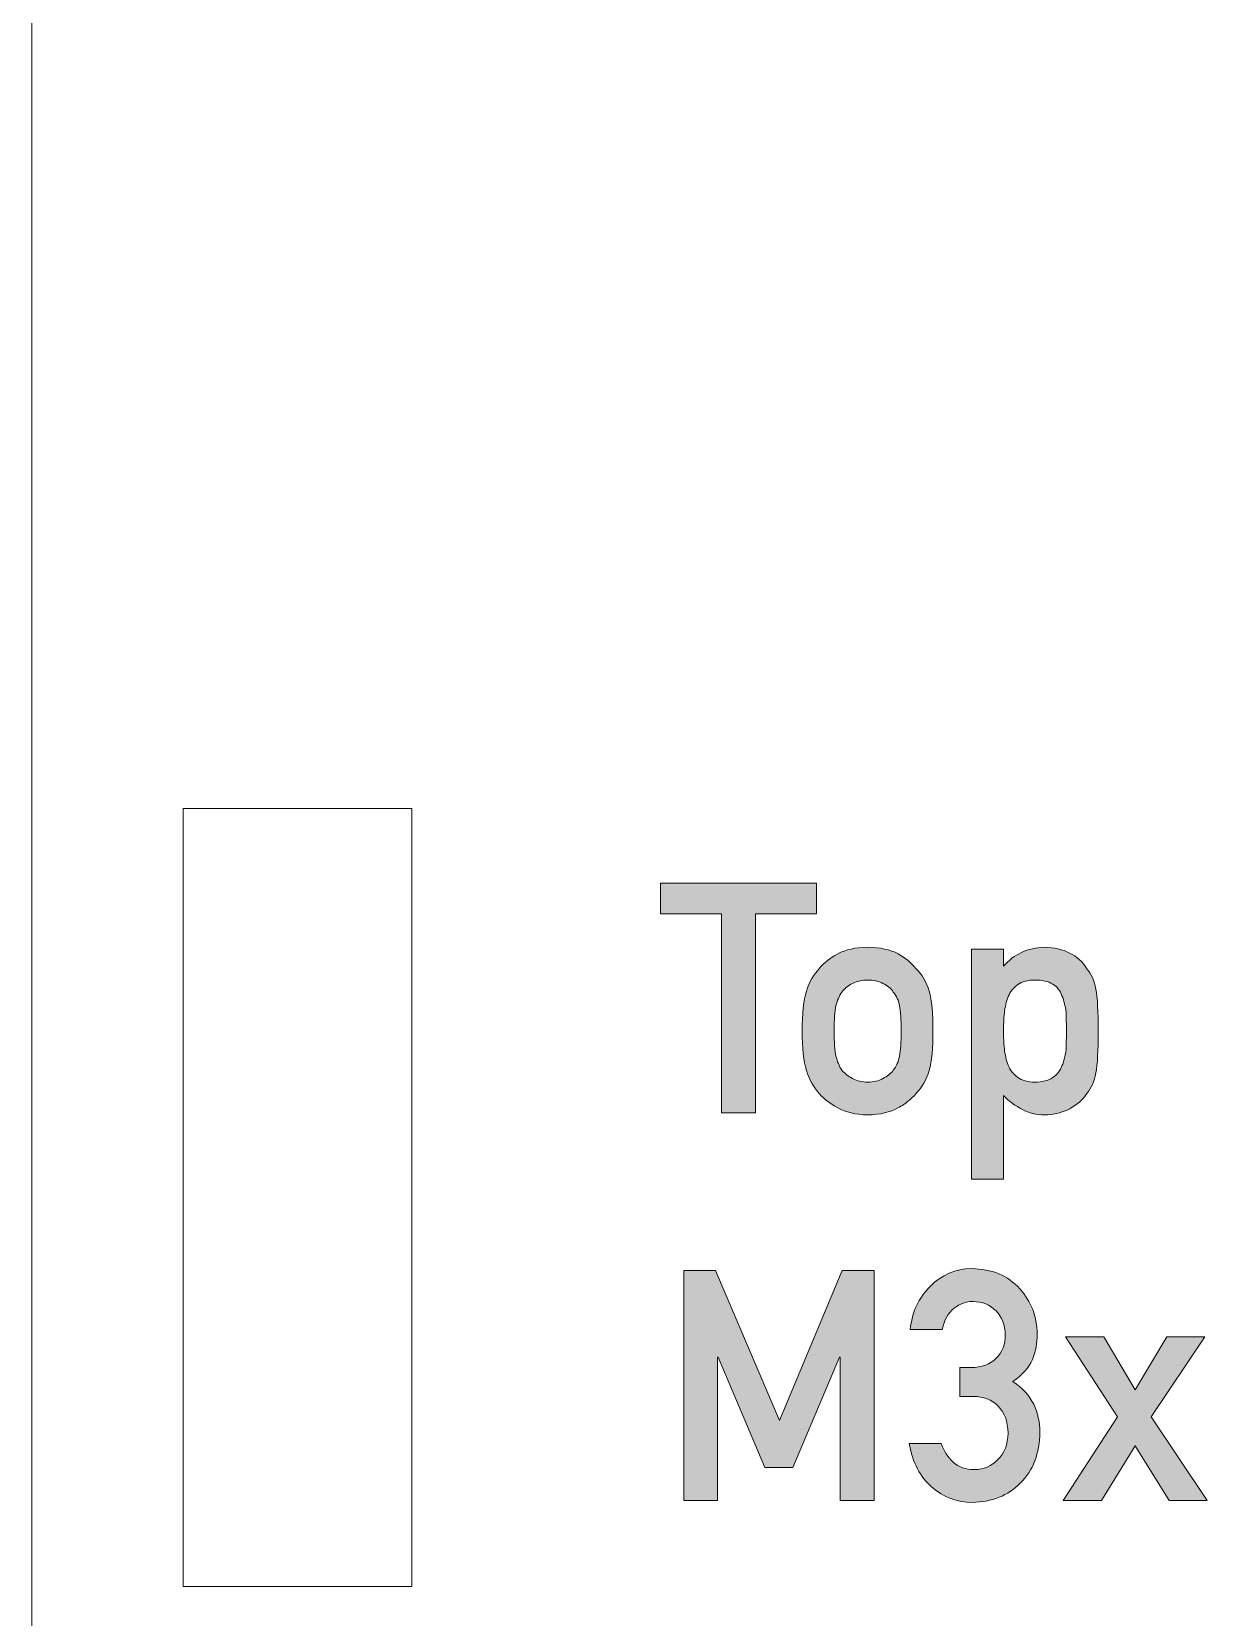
# Model space of a CAD drawing. Header units: inches. Extents: x -8 to 219, y 60 to 237.
# Drawn here: x -8.27 to 7.22, y 79.59 to 100.38 of the extents above; entities that cross this region are included whole.
import ezdxf

# ---------------------------------------------------------------- set-up
doc = ezdxf.new("R2010")
doc.units = ezdxf.units.IN
doc.header["$MEASUREMENT"] = 0
doc.layers.add('Ebene 1', color=7, linetype='Continuous')

# ---------------------------------------------------------------- blocks, each defined once
blk = doc.blocks.new('block 89')
at = {"layer": 'Ebene 1', "lineweight": 0}
blk.add_lwpolyline([(0.774, 88.812), (-0.026, 88.812), (-0.026, 89.217), (2.017, 89.217), (2.017, 88.812), (1.216, 88.812), (1.216, 86.203), (0.774, 86.203), (0.774, 88.812)], dxfattribs=at)
blk = doc.blocks.new('block 90')
at = {"layer": 'Ebene 1'}
h = blk.add_hatch(color=112, dxfattribs=at)
h.dxf.hatch_style = 2
h.paths.add_polyline_path([(0.774, 88.812), (-0.026, 88.812), (-0.026, 89.217), (2.017, 89.217), (2.017, 88.812), (1.216, 88.812), (1.216, 86.203), (0.774, 86.203)])
at = {"layer": 'Ebene 1', "lineweight": 0}
blk.add_lwpolyline([(0.774, 88.812), (-0.026, 88.812), (-0.026, 89.217), (2.017, 89.217), (2.017, 88.812), (1.216, 88.812), (1.216, 86.203), (0.774, 86.203), (0.774, 88.812), (0.774, 88.812)], dxfattribs=at)
blk = doc.blocks.new('block 91')
at = {"layer": 'Ebene 1', "lineweight": 0}
blk.add_open_spline([(1.83, 87.278), (1.83, 87.504), (1.848, 87.678), (1.884, 87.8), (1.922, 87.919), (1.979, 88.019), (2.057, 88.1), (2.114, 88.171), (2.194, 88.235), (2.297, 88.291), (2.398, 88.345), (2.529, 88.373), (2.687, 88.376), (2.852, 88.373), (2.984, 88.345), (3.086, 88.291), (3.186, 88.234), (3.263, 88.17), (3.318, 88.099), (3.401, 88.017), (3.459, 87.917), (3.494, 87.799), (3.527, 87.678), (3.544, 87.504), (3.544, 87.278), (3.544, 87.052), (3.527, 86.88), (3.494, 86.761), (3.459, 86.643), (3.4, 86.54), (3.317, 86.453), (3.291, 86.422), (3.258, 86.391), (3.219, 86.36), (3.185, 86.326), (3.14, 86.296), (3.085, 86.271), (2.984, 86.212), (2.851, 86.181), (2.687, 86.178), (2.528, 86.181), (2.398, 86.212), (2.297, 86.271), (2.194, 86.325), (2.114, 86.386), (2.057, 86.453), (1.979, 86.54), (1.922, 86.643), (1.884, 86.761), (1.848, 86.88), (1.83, 87.052), (1.83, 87.278)], degree=3, knots=[0, 0, 0, 0, 1, 1, 1, 2, 2, 2, 3, 3, 3, 4, 4, 4, 5, 5, 5, 6, 6, 6, 7, 7, 7, 8, 8, 8, 9, 9, 9, 10, 10, 10, 11, 11, 11, 12, 12, 12, 13, 13, 13, 14, 14, 14, 15, 15, 15, 16, 16, 16, 17, 17, 17, 17], dxfattribs=at)
blk = doc.blocks.new('block 92')
at = {"layer": 'Ebene 1', "lineweight": 0}
blk.add_open_spline([(3.126, 87.274), (3.126, 87.427), (3.12, 87.539), (3.106, 87.61), (3.093, 87.678), (3.066, 87.737), (3.024, 87.788), (2.993, 87.837), (2.948, 87.875), (2.888, 87.902), (2.83, 87.931), (2.763, 87.946), (2.687, 87.946), (2.616, 87.946), (2.551, 87.931), (2.49, 87.902), (2.433, 87.875), (2.386, 87.837), (2.35, 87.788), (2.314, 87.737), (2.288, 87.678), (2.272, 87.61), (2.256, 87.539), (2.248, 87.429), (2.248, 87.278), (2.248, 87.129), (2.256, 87.019), (2.272, 86.95), (2.288, 86.88), (2.314, 86.817), (2.35, 86.764), (2.386, 86.722), (2.433, 86.686), (2.49, 86.654), (2.551, 86.623), (2.616, 86.608), (2.687, 86.608), (2.763, 86.608), (2.83, 86.623), (2.888, 86.654), (2.948, 86.686), (2.993, 86.722), (3.024, 86.764), (3.066, 86.817), (3.093, 86.88), (3.106, 86.95), (3.12, 87.019), (3.126, 87.127), (3.126, 87.274)], degree=3, knots=[0, 0, 0, 0, 1, 1, 1, 2, 2, 2, 3, 3, 3, 4, 4, 4, 5, 5, 5, 6, 6, 6, 7, 7, 7, 8, 8, 8, 9, 9, 9, 10, 10, 10, 11, 11, 11, 12, 12, 12, 13, 13, 13, 14, 14, 14, 15, 15, 15, 16, 16, 16, 16], dxfattribs=at)
blk = doc.blocks.new('block 93')
at = {"layer": 'Ebene 1'}
h = blk.add_hatch(color=112, dxfattribs=at)
h.dxf.hatch_style = 2
edge = h.paths.add_edge_path()
edge.add_spline(control_points=[(1.83, 87.278), (1.83, 87.504), (1.848, 87.678), (1.884, 87.8), (1.922, 87.919), (1.979, 88.019), (2.057, 88.1), (2.114, 88.171), (2.194, 88.235), (2.297, 88.291), (2.398, 88.345), (2.529, 88.373), (2.687, 88.376), (2.852, 88.373), (2.984, 88.345), (3.086, 88.291), (3.186, 88.234), (3.263, 88.17), (3.318, 88.099), (3.401, 88.017), (3.459, 87.917), (3.494, 87.799), (3.527, 87.678), (3.544, 87.504), (3.544, 87.278), (3.544, 87.052), (3.527, 86.88), (3.494, 86.761), (3.459, 86.643), (3.4, 86.54), (3.317, 86.453), (3.291, 86.422), (3.258, 86.391), (3.219, 86.36), (3.185, 86.326), (3.14, 86.296), (3.085, 86.271), (2.984, 86.212), (2.851, 86.181), (2.687, 86.178), (2.528, 86.181), (2.398, 86.212), (2.297, 86.271), (2.194, 86.325), (2.114, 86.386), (2.057, 86.453), (1.979, 86.54), (1.922, 86.643), (1.884, 86.761), (1.848, 86.88), (1.83, 87.052), (1.83, 87.278)], knot_values=[0, 0, 0, 0, 1, 1, 1, 2, 2, 2, 3, 3, 3, 4, 4, 4, 5, 5, 5, 6, 6, 6, 7, 7, 7, 8, 8, 8, 9, 9, 9, 10, 10, 10, 11, 11, 11, 12, 12, 12, 13, 13, 13, 14, 14, 14, 15, 15, 15, 16, 16, 16, 17, 17, 17, 17], degree=3, periodic=1)
edge = h.paths.add_edge_path()
edge.add_spline(control_points=[(3.126, 87.274), (3.126, 87.427), (3.12, 87.539), (3.106, 87.61), (3.093, 87.678), (3.066, 87.737), (3.024, 87.788), (2.993, 87.837), (2.948, 87.875), (2.888, 87.902), (2.83, 87.931), (2.763, 87.946), (2.687, 87.946), (2.616, 87.946), (2.551, 87.931), (2.49, 87.902), (2.433, 87.875), (2.386, 87.837), (2.35, 87.788), (2.314, 87.737), (2.288, 87.678), (2.272, 87.61), (2.256, 87.539), (2.248, 87.429), (2.248, 87.278), (2.248, 87.129), (2.256, 87.019), (2.272, 86.95), (2.288, 86.88), (2.314, 86.817), (2.35, 86.764), (2.386, 86.722), (2.433, 86.686), (2.49, 86.654), (2.551, 86.623), (2.616, 86.608), (2.687, 86.608), (2.763, 86.608), (2.83, 86.623), (2.888, 86.654), (2.948, 86.686), (2.993, 86.722), (3.024, 86.764), (3.066, 86.817), (3.093, 86.88), (3.106, 86.95), (3.12, 87.019), (3.126, 87.127), (3.126, 87.274)], knot_values=[0, 0, 0, 0, 1, 1, 1, 2, 2, 2, 3, 3, 3, 4, 4, 4, 5, 5, 5, 6, 6, 6, 7, 7, 7, 8, 8, 8, 9, 9, 9, 10, 10, 10, 11, 11, 11, 12, 12, 12, 13, 13, 13, 14, 14, 14, 15, 15, 15, 16, 16, 16, 16], degree=3, periodic=1)
at = {"layer": 'Ebene 1', "lineweight": 0}
for points, knots in [([(1.83, 87.278), (1.83, 87.504), (1.848, 87.678), (1.884, 87.8), (1.922, 87.919), (1.979, 88.019), (2.057, 88.1), (2.114, 88.171), (2.194, 88.235), (2.297, 88.291), (2.398, 88.345), (2.529, 88.373), (2.687, 88.376), (2.852, 88.373), (2.984, 88.345), (3.086, 88.291), (3.186, 88.234), (3.263, 88.17), (3.318, 88.099), (3.401, 88.017), (3.459, 87.917), (3.494, 87.799), (3.527, 87.678), (3.544, 87.504), (3.544, 87.278), (3.544, 87.052), (3.527, 86.88), (3.494, 86.761), (3.459, 86.643), (3.4, 86.54), (3.317, 86.453), (3.291, 86.422), (3.258, 86.391), (3.219, 86.36), (3.185, 86.326), (3.14, 86.296), (3.085, 86.271), (2.984, 86.212), (2.851, 86.181), (2.687, 86.178), (2.528, 86.181), (2.398, 86.212), (2.297, 86.271), (2.194, 86.325), (2.114, 86.386), (2.057, 86.453), (1.979, 86.54), (1.922, 86.643), (1.884, 86.761), (1.848, 86.88), (1.83, 87.052), (1.83, 87.278)], [0, 0, 0, 0, 1, 1, 1, 2, 2, 2, 3, 3, 3, 4, 4, 4, 5, 5, 5, 6, 6, 6, 7, 7, 7, 8, 8, 8, 9, 9, 9, 10, 10, 10, 11, 11, 11, 12, 12, 12, 13, 13, 13, 14, 14, 14, 15, 15, 15, 16, 16, 16, 17, 17, 17, 17]), ([(3.126, 87.274), (3.126, 87.427), (3.12, 87.539), (3.106, 87.61), (3.093, 87.678), (3.066, 87.737), (3.024, 87.788), (2.993, 87.837), (2.948, 87.875), (2.888, 87.902), (2.83, 87.931), (2.763, 87.946), (2.687, 87.946), (2.616, 87.946), (2.551, 87.931), (2.49, 87.902), (2.433, 87.875), (2.386, 87.837), (2.35, 87.788), (2.314, 87.737), (2.288, 87.678), (2.272, 87.61), (2.256, 87.539), (2.248, 87.429), (2.248, 87.278), (2.248, 87.129), (2.256, 87.019), (2.272, 86.95), (2.288, 86.88), (2.314, 86.817), (2.35, 86.764), (2.386, 86.722), (2.433, 86.686), (2.49, 86.654), (2.551, 86.623), (2.616, 86.608), (2.687, 86.608), (2.763, 86.608), (2.83, 86.623), (2.888, 86.654), (2.948, 86.686), (2.993, 86.722), (3.024, 86.764), (3.066, 86.817), (3.093, 86.88), (3.106, 86.95), (3.12, 87.019), (3.126, 87.127), (3.126, 87.274)], [0, 0, 0, 0, 1, 1, 1, 2, 2, 2, 3, 3, 3, 4, 4, 4, 5, 5, 5, 6, 6, 6, 7, 7, 7, 8, 8, 8, 9, 9, 9, 10, 10, 10, 11, 11, 11, 12, 12, 12, 13, 13, 13, 14, 14, 14, 15, 15, 15, 16, 16, 16, 16])]:
    blk.add_open_spline(points, degree=3, knots=knots, dxfattribs=at)
blk = doc.blocks.new('block 94')
at = {"layer": 'Ebene 1', "lineweight": 0}
blk.add_open_spline([(4.05, 88.349), (4.05, 88.349), (4.468, 88.349), (4.468, 88.349), (4.468, 88.349), (4.468, 88.126), (4.468, 88.126), (4.606, 88.285), (4.785, 88.369), (5.004, 88.376), (5.259, 88.369), (5.445, 88.275), (5.562, 88.095), (5.619, 88.027), (5.659, 87.938), (5.68, 87.828), (5.7, 87.719), (5.71, 87.534), (5.71, 87.274), (5.71, 87.02), (5.7, 86.838), (5.68, 86.728), (5.659, 86.618), (5.619, 86.528), (5.562, 86.457), (5.505, 86.375), (5.429, 86.309), (5.336, 86.259), (5.244, 86.208), (5.133, 86.181), (5.004, 86.178), (4.897, 86.178), (4.802, 86.202), (4.718, 86.25), (4.627, 86.294), (4.544, 86.354), (4.468, 86.431), (4.468, 86.431), (4.468, 85.335), (4.468, 85.335), (4.468, 85.335), (4.05, 85.335), (4.05, 85.335), (4.05, 85.335), (4.05, 88.349), (4.05, 88.349)], degree=3, knots=[0, 0, 0, 0, 1, 1, 1, 2, 2, 2, 3, 3, 3, 4, 4, 4, 5, 5, 5, 6, 6, 6, 7, 7, 7, 8, 8, 8, 9, 9, 9, 10, 10, 10, 11, 11, 11, 12, 12, 12, 13, 13, 13, 14, 14, 14, 15, 15, 15, 15], dxfattribs=at)
blk = doc.blocks.new('block 95')
at = {"layer": 'Ebene 1', "lineweight": 0}
blk.add_open_spline([(4.878, 86.608), (4.977, 86.608), (5.055, 86.627), (5.113, 86.666), (5.17, 86.706), (5.211, 86.758), (5.235, 86.82), (5.261, 86.885), (5.279, 86.957), (5.289, 87.035), (5.291, 87.113), (5.293, 87.192), (5.293, 87.274), (5.293, 87.36), (5.291, 87.443), (5.289, 87.525), (5.279, 87.606), (5.261, 87.678), (5.235, 87.74), (5.211, 87.806), (5.17, 87.857), (5.113, 87.894), (5.055, 87.929), (4.977, 87.946), (4.878, 87.946), (4.785, 87.946), (4.711, 87.926), (4.656, 87.886), (4.598, 87.845), (4.556, 87.793), (4.53, 87.728), (4.504, 87.663), (4.488, 87.593), (4.48, 87.516), (4.472, 87.436), (4.468, 87.355), (4.468, 87.274), (4.468, 87.198), (4.472, 87.122), (4.48, 87.046), (4.488, 86.966), (4.504, 86.893), (4.53, 86.828), (4.556, 86.763), (4.598, 86.71), (4.656, 86.67), (4.711, 86.629), (4.785, 86.608), (4.878, 86.608)], degree=3, knots=[0, 0, 0, 0, 1, 1, 1, 2, 2, 2, 3, 3, 3, 4, 4, 4, 5, 5, 5, 6, 6, 6, 7, 7, 7, 8, 8, 8, 9, 9, 9, 10, 10, 10, 11, 11, 11, 12, 12, 12, 13, 13, 13, 14, 14, 14, 15, 15, 15, 16, 16, 16, 16], dxfattribs=at)
blk = doc.blocks.new('block 96')
at = {"layer": 'Ebene 1'}
h = blk.add_hatch(color=112, dxfattribs=at)
h.dxf.hatch_style = 2
edge = h.paths.add_edge_path()
edge.add_spline(control_points=[(4.05, 88.349), (4.05, 88.349), (4.468, 88.349), (4.468, 88.349), (4.468, 88.349), (4.468, 88.126), (4.468, 88.126), (4.606, 88.285), (4.785, 88.369), (5.004, 88.376), (5.259, 88.369), (5.445, 88.275), (5.562, 88.095), (5.619, 88.027), (5.659, 87.938), (5.68, 87.828), (5.7, 87.719), (5.71, 87.534), (5.71, 87.274), (5.71, 87.02), (5.7, 86.838), (5.68, 86.728), (5.659, 86.618), (5.619, 86.528), (5.562, 86.457), (5.505, 86.375), (5.429, 86.309), (5.336, 86.259), (5.244, 86.208), (5.133, 86.181), (5.004, 86.178), (4.897, 86.178), (4.802, 86.202), (4.718, 86.25), (4.627, 86.294), (4.544, 86.354), (4.468, 86.431), (4.468, 86.431), (4.468, 85.335), (4.468, 85.335), (4.468, 85.335), (4.05, 85.335), (4.05, 85.335), (4.05, 85.335), (4.05, 88.349), (4.05, 88.349)], knot_values=[0, 0, 0, 0, 1, 1, 1, 2, 2, 2, 3, 3, 3, 4, 4, 4, 5, 5, 5, 6, 6, 6, 7, 7, 7, 8, 8, 8, 9, 9, 9, 10, 10, 10, 11, 11, 11, 12, 12, 12, 13, 13, 13, 14, 14, 14, 15, 15, 15, 15], degree=3, periodic=1)
edge = h.paths.add_edge_path()
edge.add_spline(control_points=[(4.878, 86.608), (4.977, 86.608), (5.055, 86.627), (5.113, 86.666), (5.17, 86.706), (5.211, 86.758), (5.235, 86.82), (5.261, 86.885), (5.279, 86.957), (5.289, 87.035), (5.291, 87.113), (5.293, 87.192), (5.293, 87.274), (5.293, 87.36), (5.291, 87.443), (5.289, 87.525), (5.279, 87.606), (5.261, 87.678), (5.235, 87.74), (5.211, 87.806), (5.17, 87.857), (5.113, 87.894), (5.055, 87.929), (4.977, 87.946), (4.878, 87.946), (4.785, 87.946), (4.711, 87.926), (4.656, 87.886), (4.598, 87.845), (4.556, 87.793), (4.53, 87.728), (4.504, 87.663), (4.488, 87.593), (4.48, 87.516), (4.472, 87.436), (4.468, 87.355), (4.468, 87.274), (4.468, 87.198), (4.472, 87.122), (4.48, 87.046), (4.488, 86.966), (4.504, 86.893), (4.53, 86.828), (4.556, 86.763), (4.598, 86.71), (4.656, 86.67), (4.711, 86.629), (4.785, 86.608), (4.878, 86.608)], knot_values=[0, 0, 0, 0, 1, 1, 1, 2, 2, 2, 3, 3, 3, 4, 4, 4, 5, 5, 5, 6, 6, 6, 7, 7, 7, 8, 8, 8, 9, 9, 9, 10, 10, 10, 11, 11, 11, 12, 12, 12, 13, 13, 13, 14, 14, 14, 15, 15, 15, 16, 16, 16, 16], degree=3, periodic=1)
at = {"layer": 'Ebene 1', "lineweight": 0}
for points, knots in [([(4.05, 88.349), (4.05, 88.349), (4.468, 88.349), (4.468, 88.349), (4.468, 88.349), (4.468, 88.126), (4.468, 88.126), (4.606, 88.285), (4.785, 88.369), (5.004, 88.376), (5.259, 88.369), (5.445, 88.275), (5.562, 88.095), (5.619, 88.027), (5.659, 87.938), (5.68, 87.828), (5.7, 87.719), (5.71, 87.534), (5.71, 87.274), (5.71, 87.02), (5.7, 86.838), (5.68, 86.728), (5.659, 86.618), (5.619, 86.528), (5.562, 86.457), (5.505, 86.375), (5.429, 86.309), (5.336, 86.259), (5.244, 86.208), (5.133, 86.181), (5.004, 86.178), (4.897, 86.178), (4.802, 86.202), (4.718, 86.25), (4.627, 86.294), (4.544, 86.354), (4.468, 86.431), (4.468, 86.431), (4.468, 85.335), (4.468, 85.335), (4.468, 85.335), (4.05, 85.335), (4.05, 85.335), (4.05, 85.335), (4.05, 88.349), (4.05, 88.349)], [0, 0, 0, 0, 1, 1, 1, 2, 2, 2, 3, 3, 3, 4, 4, 4, 5, 5, 5, 6, 6, 6, 7, 7, 7, 8, 8, 8, 9, 9, 9, 10, 10, 10, 11, 11, 11, 12, 12, 12, 13, 13, 13, 14, 14, 14, 15, 15, 15, 15]), ([(4.878, 86.608), (4.977, 86.608), (5.055, 86.627), (5.113, 86.666), (5.17, 86.706), (5.211, 86.758), (5.235, 86.82), (5.261, 86.885), (5.279, 86.957), (5.289, 87.035), (5.291, 87.113), (5.293, 87.192), (5.293, 87.274), (5.293, 87.36), (5.291, 87.443), (5.289, 87.525), (5.279, 87.606), (5.261, 87.678), (5.235, 87.74), (5.211, 87.806), (5.17, 87.857), (5.113, 87.894), (5.055, 87.929), (4.977, 87.946), (4.878, 87.946), (4.785, 87.946), (4.711, 87.926), (4.656, 87.886), (4.598, 87.845), (4.556, 87.793), (4.53, 87.728), (4.504, 87.663), (4.488, 87.593), (4.48, 87.516), (4.472, 87.436), (4.468, 87.355), (4.468, 87.274), (4.468, 87.198), (4.472, 87.122), (4.48, 87.046), (4.488, 86.966), (4.504, 86.893), (4.53, 86.828), (4.556, 86.763), (4.598, 86.71), (4.656, 86.67), (4.711, 86.629), (4.785, 86.608), (4.878, 86.608)], [0, 0, 0, 0, 1, 1, 1, 2, 2, 2, 3, 3, 3, 4, 4, 4, 5, 5, 5, 6, 6, 6, 7, 7, 7, 8, 8, 8, 9, 9, 9, 10, 10, 10, 11, 11, 11, 12, 12, 12, 13, 13, 13, 14, 14, 14, 15, 15, 15, 16, 16, 16, 16])]:
    blk.add_open_spline(points, degree=3, knots=knots, dxfattribs=at)
blk = doc.blocks.new('block 110')
at = {"layer": 'Ebene 1', "lineweight": 0}
blk.add_lwpolyline([(0.278, 84.137), (0.695, 84.137), (1.532, 82.172), (2.353, 84.137), (2.771, 84.137), (2.771, 81.123), (2.329, 81.123), (2.329, 83.003), (2.319, 83.003), (1.708, 81.555), (1.339, 81.555), (0.728, 83.003), (0.72, 83.003), (0.72, 81.123), (0.278, 81.123), (0.278, 84.137)], dxfattribs=at)
blk = doc.blocks.new('block 111')
at = {"layer": 'Ebene 1'}
h = blk.add_hatch(color=112, dxfattribs=at)
h.dxf.hatch_style = 2
h.paths.add_polyline_path([(0.278, 84.137), (0.695, 84.137), (1.532, 82.172), (2.353, 84.137), (2.771, 84.137), (2.771, 81.123), (2.329, 81.123), (2.329, 83.003), (2.319, 83.003), (1.708, 81.555), (1.339, 81.555), (0.728, 83.003), (0.72, 83.003), (0.72, 81.123), (0.278, 81.123)])
at = {"layer": 'Ebene 1', "lineweight": 0}
blk.add_lwpolyline([(0.278, 84.137), (0.695, 84.137), (1.532, 82.172), (2.353, 84.137), (2.771, 84.137), (2.771, 81.123), (2.329, 81.123), (2.329, 83.003), (2.319, 83.003), (1.708, 81.555), (1.339, 81.555), (0.728, 83.003), (0.72, 83.003), (0.72, 81.123), (0.278, 81.123), (0.278, 84.137), (0.278, 84.137)], dxfattribs=at)
blk = doc.blocks.new('block 112')
at = {"layer": 'Ebene 1', "lineweight": 0}
blk.add_open_spline([(3.897, 82.866), (3.897, 82.866), (4.041, 82.866), (4.041, 82.866), (4.184, 82.866), (4.295, 82.906), (4.374, 82.988), (4.453, 83.067), (4.492, 83.169), (4.492, 83.296), (4.49, 83.423), (4.449, 83.528), (4.37, 83.609), (4.291, 83.688), (4.19, 83.729), (4.066, 83.732), (3.976, 83.732), (3.895, 83.702), (3.821, 83.642), (3.743, 83.583), (3.691, 83.491), (3.665, 83.366), (3.665, 83.366), (3.246, 83.366), (3.246, 83.366), (3.267, 83.589), (3.355, 83.778), (3.508, 83.93), (3.659, 84.082), (3.839, 84.159), (4.049, 84.162), (4.314, 84.159), (4.525, 84.071), (4.682, 83.899), (4.831, 83.731), (4.907, 83.533), (4.91, 83.304), (4.91, 83.188), (4.889, 83.076), (4.848, 82.969), (4.8, 82.861), (4.714, 82.766), (4.59, 82.682), (4.716, 82.599), (4.808, 82.5), (4.864, 82.384), (4.918, 82.268), (4.945, 82.147), (4.945, 82.02), (4.942, 81.738), (4.858, 81.515), (4.691, 81.353), (4.527, 81.186), (4.316, 81.101), (4.059, 81.098), (3.86, 81.098), (3.684, 81.164), (3.53, 81.296), (3.377, 81.428), (3.278, 81.62), (3.232, 81.87), (3.232, 81.87), (3.651, 81.87), (3.651, 81.87), (3.688, 81.769), (3.741, 81.688), (3.809, 81.625), (3.878, 81.561), (3.97, 81.528), (4.085, 81.528), (4.208, 81.528), (4.312, 81.572), (4.396, 81.659), (4.481, 81.74), (4.525, 81.856), (4.528, 82.007), (4.525, 82.16), (4.481, 82.279), (4.396, 82.363), (4.312, 82.445), (4.205, 82.486), (4.075, 82.486), (4.075, 82.486), (3.897, 82.486), (3.897, 82.486), (3.897, 82.486), (3.897, 82.866), (3.897, 82.866)], degree=3, knots=[0, 0, 0, 0, 1, 1, 1, 2, 2, 2, 3, 3, 3, 4, 4, 4, 5, 5, 5, 6, 6, 6, 7, 7, 7, 8, 8, 8, 9, 9, 9, 10, 10, 10, 11, 11, 11, 12, 12, 12, 13, 13, 13, 14, 14, 14, 15, 15, 15, 16, 16, 16, 17, 17, 17, 18, 18, 18, 19, 19, 19, 20, 20, 20, 21, 21, 21, 22, 22, 22, 23, 23, 23, 24, 24, 24, 25, 25, 25, 26, 26, 26, 27, 27, 27, 28, 28, 28, 29, 29, 29, 29], dxfattribs=at)
blk = doc.blocks.new('block 113')
at = {"layer": 'Ebene 1'}
h = blk.add_hatch(color=112, dxfattribs=at)
h.dxf.hatch_style = 2
edge = h.paths.add_edge_path()
edge.add_spline(control_points=[(3.897, 82.866), (3.897, 82.866), (4.041, 82.866), (4.041, 82.866), (4.184, 82.866), (4.295, 82.906), (4.374, 82.988), (4.453, 83.067), (4.492, 83.169), (4.492, 83.296), (4.49, 83.423), (4.449, 83.528), (4.37, 83.609), (4.291, 83.688), (4.19, 83.729), (4.066, 83.732), (3.976, 83.732), (3.895, 83.702), (3.821, 83.642), (3.743, 83.583), (3.691, 83.491), (3.665, 83.366), (3.665, 83.366), (3.246, 83.366), (3.246, 83.366), (3.267, 83.589), (3.355, 83.778), (3.508, 83.93), (3.659, 84.082), (3.839, 84.159), (4.049, 84.162), (4.314, 84.159), (4.525, 84.071), (4.682, 83.899), (4.831, 83.731), (4.907, 83.533), (4.91, 83.304), (4.91, 83.188), (4.889, 83.076), (4.848, 82.969), (4.8, 82.861), (4.714, 82.766), (4.59, 82.682), (4.716, 82.599), (4.808, 82.5), (4.864, 82.384), (4.918, 82.268), (4.945, 82.147), (4.945, 82.02), (4.942, 81.738), (4.858, 81.515), (4.691, 81.353), (4.527, 81.186), (4.316, 81.101), (4.059, 81.098), (3.86, 81.098), (3.684, 81.164), (3.53, 81.296), (3.377, 81.428), (3.278, 81.62), (3.232, 81.87), (3.232, 81.87), (3.651, 81.87), (3.651, 81.87), (3.688, 81.769), (3.741, 81.688), (3.809, 81.625), (3.878, 81.561), (3.97, 81.528), (4.085, 81.528), (4.208, 81.528), (4.312, 81.572), (4.396, 81.659), (4.481, 81.74), (4.525, 81.856), (4.528, 82.007), (4.525, 82.16), (4.481, 82.279), (4.396, 82.363), (4.312, 82.445), (4.205, 82.486), (4.075, 82.486), (4.075, 82.486), (3.897, 82.486), (3.897, 82.486), (3.897, 82.486), (3.897, 82.866), (3.897, 82.866)], knot_values=[0, 0, 0, 0, 1, 1, 1, 2, 2, 2, 3, 3, 3, 4, 4, 4, 5, 5, 5, 6, 6, 6, 7, 7, 7, 8, 8, 8, 9, 9, 9, 10, 10, 10, 11, 11, 11, 12, 12, 12, 13, 13, 13, 14, 14, 14, 15, 15, 15, 16, 16, 16, 17, 17, 17, 18, 18, 18, 19, 19, 19, 20, 20, 20, 21, 21, 21, 22, 22, 22, 23, 23, 23, 24, 24, 24, 25, 25, 25, 26, 26, 26, 27, 27, 27, 28, 28, 28, 29, 29, 29, 29], degree=3, periodic=1)
at = {"layer": 'Ebene 1', "lineweight": 0}
blk.add_open_spline([(3.897, 82.866), (3.897, 82.866), (4.041, 82.866), (4.041, 82.866), (4.184, 82.866), (4.295, 82.906), (4.374, 82.988), (4.453, 83.067), (4.492, 83.169), (4.492, 83.296), (4.49, 83.423), (4.449, 83.528), (4.37, 83.609), (4.291, 83.688), (4.19, 83.729), (4.066, 83.732), (3.976, 83.732), (3.895, 83.702), (3.821, 83.642), (3.743, 83.583), (3.691, 83.491), (3.665, 83.366), (3.665, 83.366), (3.246, 83.366), (3.246, 83.366), (3.267, 83.589), (3.355, 83.778), (3.508, 83.93), (3.659, 84.082), (3.839, 84.159), (4.049, 84.162), (4.314, 84.159), (4.525, 84.071), (4.682, 83.899), (4.831, 83.731), (4.907, 83.533), (4.91, 83.304), (4.91, 83.188), (4.889, 83.076), (4.848, 82.969), (4.8, 82.861), (4.714, 82.766), (4.59, 82.682), (4.716, 82.599), (4.808, 82.5), (4.864, 82.384), (4.918, 82.268), (4.945, 82.147), (4.945, 82.02), (4.942, 81.738), (4.858, 81.515), (4.691, 81.353), (4.527, 81.186), (4.316, 81.101), (4.059, 81.098), (3.86, 81.098), (3.684, 81.164), (3.53, 81.296), (3.377, 81.428), (3.278, 81.62), (3.232, 81.87), (3.232, 81.87), (3.651, 81.87), (3.651, 81.87), (3.688, 81.769), (3.741, 81.688), (3.809, 81.625), (3.878, 81.561), (3.97, 81.528), (4.085, 81.528), (4.208, 81.528), (4.312, 81.572), (4.396, 81.659), (4.481, 81.74), (4.525, 81.856), (4.528, 82.007), (4.525, 82.16), (4.481, 82.279), (4.396, 82.363), (4.312, 82.445), (4.205, 82.486), (4.075, 82.486), (4.075, 82.486), (3.897, 82.486), (3.897, 82.486), (3.897, 82.486), (3.897, 82.866), (3.897, 82.866)], degree=3, knots=[0, 0, 0, 0, 1, 1, 1, 2, 2, 2, 3, 3, 3, 4, 4, 4, 5, 5, 5, 6, 6, 6, 7, 7, 7, 8, 8, 8, 9, 9, 9, 10, 10, 10, 11, 11, 11, 12, 12, 12, 13, 13, 13, 14, 14, 14, 15, 15, 15, 16, 16, 16, 17, 17, 17, 18, 18, 18, 19, 19, 19, 20, 20, 20, 21, 21, 21, 22, 22, 22, 23, 23, 23, 24, 24, 24, 25, 25, 25, 26, 26, 26, 27, 27, 27, 28, 28, 28, 29, 29, 29, 29], dxfattribs=at)
blk = doc.blocks.new('block 114')
at = {"layer": 'Ebene 1', "lineweight": 0}
blk.add_lwpolyline([(5.281, 83.269), (5.782, 83.269), (6.194, 82.575), (6.608, 83.269), (7.108, 83.269), (6.405, 82.219), (7.136, 81.123), (6.638, 81.123), (6.194, 81.838), (5.752, 81.123), (5.251, 81.123), (5.962, 82.219), (5.281, 83.269)], dxfattribs=at)
blk = doc.blocks.new('block 115')
at = {"layer": 'Ebene 1'}
h = blk.add_hatch(color=112, dxfattribs=at)
h.dxf.hatch_style = 2
h.paths.add_polyline_path([(5.281, 83.269), (5.782, 83.269), (6.194, 82.575), (6.608, 83.269), (7.108, 83.269), (6.405, 82.219), (7.136, 81.123), (6.638, 81.123), (6.194, 81.838), (5.752, 81.123), (5.251, 81.123), (5.962, 82.219)])
at = {"layer": 'Ebene 1', "lineweight": 0}
blk.add_lwpolyline([(5.281, 83.269), (5.782, 83.269), (6.194, 82.575), (6.608, 83.269), (7.108, 83.269), (6.405, 82.219), (7.136, 81.123), (6.638, 81.123), (6.194, 81.838), (5.752, 81.123), (5.251, 81.123), (5.962, 82.219), (5.281, 83.269), (5.281, 83.269)], dxfattribs=at)
blk = doc.blocks.new('block 212')
at = {"layer": 'Ebene 1', "color": 1, "lineweight": 9}
blk.add_open_spline([(104.791, 59.994), (104.791, 59.994), (104.791, 113.844), (104.791, 113.844), (104.791, 113.844), (99.393, 113.844), (99.393, 113.844), (99.393, 113.844), (97.136, 110.034), (97.136, 110.034), (98.221, 108.948), (98.88, 107.395), (98.74, 105.7), (98.509, 102.931), (96.168, 100.719), (93.391, 100.652), (90.295, 100.577), (87.752, 103.074), (87.752, 106.153), (87.752, 107.67), (88.352, 109.046), (89.375, 110.034), (89.375, 110.034), (87.094, 113.844), (87.094, 113.844), (87.094, 113.844), (74.048, 113.844), (74.048, 113.844), (74.048, 113.844), (74.048, 121.794), (74.048, 121.794), (74.048, 121.794), (60.048, 121.794), (60.048, 121.794), (58.39, 121.794), (57.043, 123.136), (57.037, 124.794), (57.037, 124.794), (57.037, 124.794), (57.037, 124.794), (57.037, 124.794), (47.037, 124.794), (47.037, 124.794), (47.037, 124.794), (47.037, 133.794), (47.037, 133.794), (47.037, 133.794), (57.037, 133.794), (57.037, 133.794), (57.037, 133.794), (57.037, 133.794), (57.037, 133.794), (57.043, 135.453), (58.39, 136.794), (60.048, 136.794), (60.048, 136.794), (74.048, 136.794), (74.048, 136.794), (74.048, 136.794), (74.048, 140.764), (74.048, 140.764), (74.048, 140.764), (-8.27, 140.764), (-8.27, 140.764), (-8.27, 140.764), (-8.27, 59.994), (-8.27, 59.994), (-8.27, 59.994), (70.548, 59.994), (70.548, 59.994), (70.548, 59.994), (104.791, 59.994), (104.791, 59.994)], degree=3, knots=[0, 0, 0, 0, 1, 1, 1, 2, 2, 2, 3, 3, 3, 4, 4, 4, 5, 5, 5, 6, 6, 6, 7, 7, 7, 8, 8, 8, 9, 9, 9, 10, 10, 10, 11, 11, 11, 12, 12, 12, 13, 13, 13, 14, 14, 14, 15, 15, 15, 16, 16, 16, 17, 17, 17, 18, 18, 18, 19, 19, 19, 20, 20, 20, 21, 21, 21, 22, 22, 22, 23, 23, 23, 24, 24, 24, 24], dxfattribs=at)
blk = doc.blocks.new('block 214')
at = {"layer": 'Ebene 1', "color": 1, "lineweight": 9}
blk.add_lwpolyline([(-3.286, 79.995), (-6.286, 79.995), (-6.286, 90.195), (-3.286, 90.195), (-3.286, 79.995)], dxfattribs=at)

msp = doc.modelspace()

# ---------------------------------------------------------------- block references
at = {"layer": 'Ebene 1'}
for name in ['block 212', 'block 214', 'block 89', 'block 90', 'block 91', 'block 93', 'block 94', 'block 96', 'block 92', 'block 95', 'block 110', 'block 111', 'block 112', 'block 113', 'block 114', 'block 115']:
    msp.add_blockref(name, (0, 0), dxfattribs=at)

doc.saveas('drawing.dxf')
